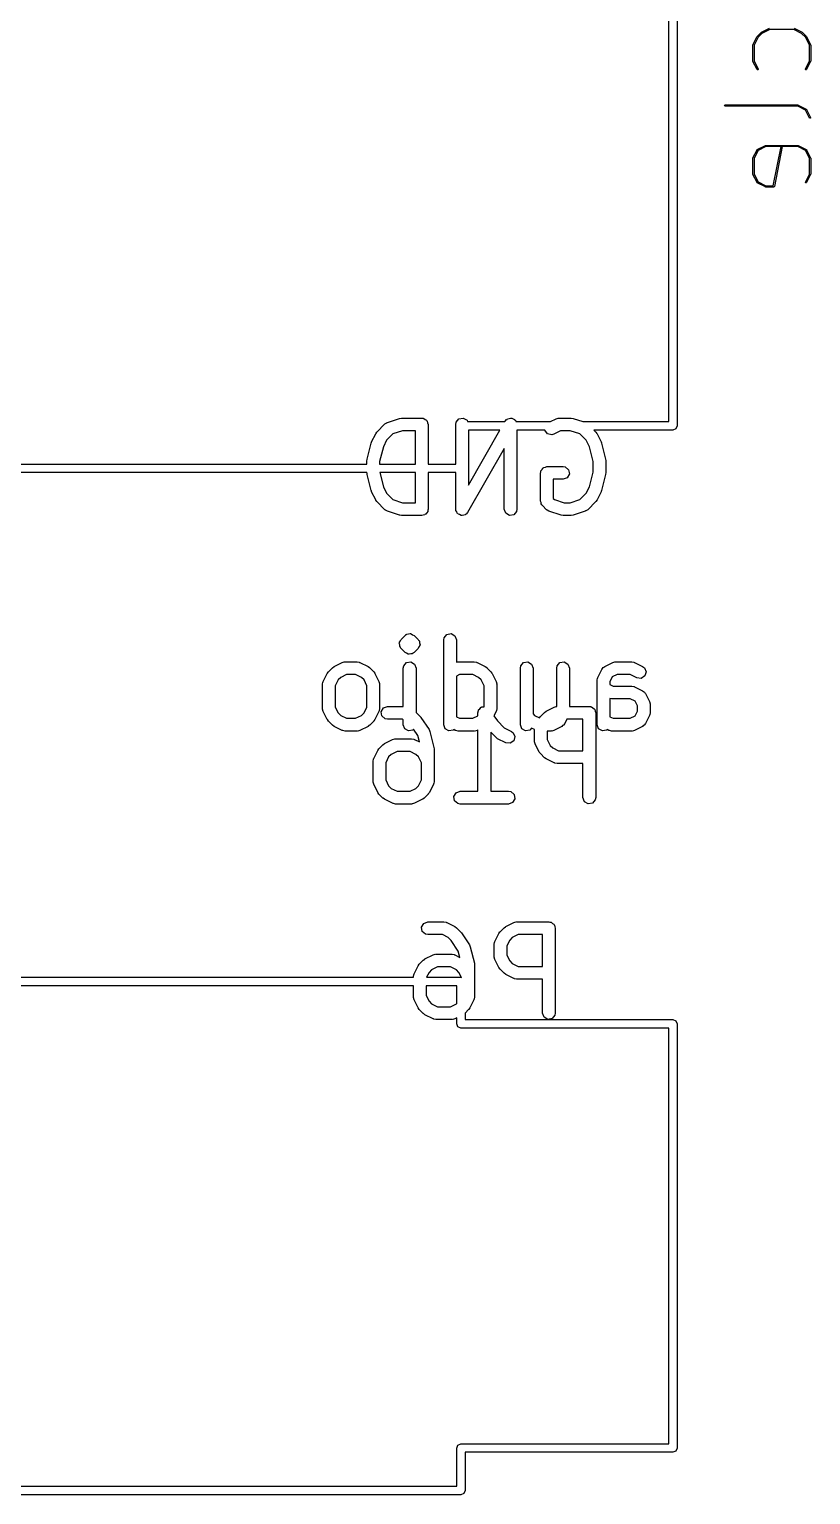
# Model space of a CAD drawing. Extents: x 0.04 to 2.09, y 0.3 to 3.78.
# Drawn here: x 1.717 to 2.08, y 0.64 to 1.32 of the extents above; entities that cross this region are included whole.
import ezdxf

# ---------------------------------------------------------------- set-up
doc = ezdxf.new("R2010")
doc.units = 0
doc.header["$MEASUREMENT"] = 0
doc.layers.add('BLACK', color=7, linetype='CONTINUOUS')

msp = doc.modelspace()

# ---------------------------------------------------------------- linework, layer by layer
at = {"layer": 'BLACK', "linetype": 'CONTINUOUS'}
for p, q in [((2.01378, 1.1378), (2.01378, 1.33071)), ((2.01772, 1.33268), (2.01772, 1.13583)), ((2.0568, 1.31849), (2.06054, 1.32036)), ((2.06075, 1.3198), (2.0571, 1.31798)), ((2.07186, 1.3198), (2.06075, 1.3198)), ((2.0755, 1.31798), (2.07186, 1.3198)), ((2.07206, 1.32036), (2.07581, 1.31849)), ((2.05288, 1.3126), (2.05291, 1.31266)), ((2.05291, 1.31273), (2.05479, 1.31648)), ((2.05291, 1.31266), (2.05291, 1.31273)), ((2.0553, 1.31617), (2.05347, 1.31253)), ((2.05479, 1.31648), (2.05483, 1.31651)), ((2.05483, 1.31651), (2.05484, 1.31656)), ((2.05484, 1.31656), (2.05672, 1.31843)), ((2.0571, 1.31798), (2.0553, 1.31617)), ((2.05672, 1.31843), (2.05676, 1.31845)), ((2.05676, 1.31845), (2.0568, 1.31849)), ((2.07731, 1.31617), (2.0755, 1.31798)), ((2.07581, 1.31849), (2.07584, 1.31845)), ((2.07584, 1.31845), (2.07588, 1.31843)), ((2.07588, 1.31843), (2.07776, 1.31656)), ((2.07913, 1.31253), (2.07731, 1.31617)), ((2.07776, 1.31656), (2.07778, 1.31651)), ((2.07778, 1.31651), (2.07781, 1.31648)), ((2.07781, 1.31648), (2.07969, 1.31273)), ((2.07969, 1.31273), (2.07969, 1.31266)), ((2.07969, 1.31266), (2.07972, 1.3126)), ((2.05288, 1.3051), (2.05288, 1.3126)), ((2.05347, 1.31253), (2.05347, 1.30517)), ((2.07913, 1.30517), (2.07913, 1.31253)), ((2.07972, 1.3126), (2.07972, 1.3051)), ((2.05291, 1.30504), (2.05288, 1.3051)), ((2.05291, 1.30497), (2.05291, 1.30504)), ((2.05479, 1.30122), (2.05291, 1.30497)), ((2.05347, 1.30517), (2.05532, 1.30148)), ((2.05496, 1.30107), (2.05479, 1.30122)), ((2.05518, 1.30109), (2.05496, 1.30107)), ((2.05533, 1.30126), (2.05518, 1.30109)), ((2.05532, 1.30148), (2.05533, 1.30126)), ((2.07727, 1.30126), (2.07729, 1.30148)), ((2.07742, 1.30109), (2.07727, 1.30126)), ((2.07729, 1.30148), (2.07913, 1.30517)), ((2.07764, 1.30107), (2.07742, 1.30109)), ((2.07781, 1.30122), (2.07764, 1.30107)), ((2.07969, 1.30497), (2.07781, 1.30122)), ((2.07972, 1.3051), (2.07969, 1.30504)), ((2.07969, 1.30504), (2.07969, 1.30497)), ((2.03976, 1.28448), (2.03985, 1.28469)), ((2.03985, 1.28427), (2.03976, 1.28448)), ((2.03985, 1.28469), (2.04005, 1.28477)), ((2.04005, 1.28418), (2.03985, 1.28427)), ((2.04005, 1.28477), (2.0738, 1.28477)), ((2.07373, 1.28418), (2.04005, 1.28418)), ((2.07733, 1.28238), (2.07373, 1.28418)), ((2.0738, 1.28477), (2.07386, 1.28475)), ((2.07386, 1.28475), (2.07393, 1.28474)), ((2.07393, 1.28474), (2.07768, 1.28287)), ((2.07916, 1.27872), (2.07733, 1.28238)), ((2.07768, 1.28287), (2.07774, 1.2828)), ((2.07774, 1.2828), (2.07781, 1.28273)), ((2.07781, 1.28273), (2.07969, 1.27898)), ((2.07933, 1.27857), (2.07916, 1.27872)), ((2.0797, 1.27876), (2.07956, 1.27859)), ((2.07969, 1.27898), (2.0797, 1.27876)), ((2.07956, 1.27859), (2.07933, 1.27857)), ((2.05492, 1.26412), (2.05867, 1.26599)), ((2.05887, 1.26543), (2.05527, 1.26363)), ((2.05867, 1.26599), (2.05874, 1.266)), ((2.05874, 1.266), (2.0588, 1.26602)), ((2.0588, 1.26602), (2.0738, 1.26602)), ((2.06594, 1.26543), (2.05887, 1.26543)), ((2.06231, 1.24728), (2.06594, 1.26543)), ((2.06654, 1.26543), (2.06284, 1.24692)), ((2.07373, 1.26543), (2.06654, 1.26543)), ((2.07733, 1.26363), (2.07373, 1.26543)), ((2.0738, 1.26602), (2.07386, 1.266)), ((2.07386, 1.266), (2.07393, 1.26599)), ((2.07393, 1.26599), (2.07768, 1.26412)), ((2.05288, 1.26011), (2.05291, 1.26017)), ((2.05288, 1.25261), (2.05288, 1.26011)), ((2.05291, 1.26024), (2.05479, 1.26399)), ((2.05291, 1.26017), (2.05291, 1.26024)), ((2.05527, 1.26363), (2.05347, 1.26004)), ((2.05347, 1.26004), (2.05347, 1.25268)), ((2.05479, 1.26399), (2.05486, 1.26405)), ((2.05486, 1.26405), (2.05492, 1.26412)), ((2.07913, 1.26004), (2.07733, 1.26363)), ((2.07768, 1.26412), (2.07774, 1.26405)), ((2.07774, 1.26405), (2.07781, 1.26399)), ((2.07781, 1.26399), (2.07969, 1.26024)), ((2.07913, 1.25268), (2.07913, 1.26004)), ((2.07969, 1.26024), (2.07969, 1.26017)), ((2.07969, 1.26017), (2.07972, 1.26011)), ((2.07972, 1.26011), (2.07972, 1.25261)), ((2.05291, 1.25254), (2.05288, 1.25261)), ((2.05291, 1.25247), (2.05291, 1.25254)), ((2.05479, 1.24872), (2.05291, 1.25247)), ((2.05347, 1.25268), (2.05527, 1.24908)), ((2.07729, 1.24899), (2.07913, 1.25268)), ((2.07969, 1.25247), (2.07781, 1.24872)), ((2.07972, 1.25261), (2.07969, 1.25254)), ((2.07969, 1.25254), (2.07969, 1.25247)), ((2.05486, 1.24866), (2.05479, 1.24872)), ((2.05492, 1.24859), (2.05486, 1.24866)), ((2.05867, 1.24672), (2.05492, 1.24859)), ((2.05527, 1.24908), (2.05887, 1.24728)), ((2.05874, 1.24671), (2.05867, 1.24672)), ((2.0588, 1.24669), (2.05874, 1.24671)), ((2.06255, 1.24669), (2.0588, 1.24669)), ((2.05887, 1.24728), (2.06231, 1.24728)), ((2.06263, 1.24672), (2.06255, 1.24669)), ((2.06272, 1.24674), (2.06263, 1.24672)), ((2.06273, 1.24676), (2.06272, 1.24674)), ((2.06276, 1.24677), (2.06273, 1.24676)), ((2.06279, 1.24685), (2.06276, 1.24677)), ((2.06284, 1.24692), (2.06279, 1.24685)), ((2.07727, 1.24876), (2.07729, 1.24899)), ((2.07742, 1.24859), (2.07727, 1.24876)), ((2.07764, 1.24858), (2.07742, 1.24859)), ((2.07781, 1.24872), (2.07764, 1.24858)), ((1.8783, 1.13298), (1.88205, 1.13673)), ((1.88205, 1.13673), (1.88289, 1.13731)), ((1.88289, 1.13731), (1.88307, 1.13733)), ((1.88307, 1.13733), (1.88321, 1.13744)), ((1.88321, 1.13744), (1.88883, 1.13931)), ((1.88883, 1.13931), (1.8897, 1.13944)), ((1.8897, 1.13944), (1.88976, 1.13947)), ((1.88976, 1.13947), (1.89914, 1.13947)), ((1.89914, 1.13947), (1.89952, 1.1394)), ((1.89952, 1.1394), (1.89965, 1.13942)), ((1.89965, 1.13942), (1.89976, 1.13935)), ((1.89976, 1.13935), (1.90015, 1.13929)), ((1.90015, 1.13929), (1.90074, 1.13879)), ((1.90074, 1.13879), (1.9014, 1.13841)), ((1.9014, 1.13841), (1.90149, 1.13816)), ((1.90149, 1.13816), (1.90169, 1.13799)), ((1.90169, 1.13799), (1.90183, 1.13723)), ((1.90183, 1.13723), (1.90209, 1.13651)), ((1.90209, 1.13651), (1.90209, 1.11811)), ((1.91493, 1.13651), (1.91511, 1.13752)), ((1.91493, 1.11811), (1.91493, 1.13651)), ((1.91511, 1.13752), (1.91641, 1.13907)), ((1.91641, 1.13907), (1.9184, 1.13942)), ((1.9184, 1.13942), (1.92015, 1.13841)), ((1.92015, 1.13841), (1.92037, 1.1378)), ((1.92037, 1.1378), (1.93771, 1.1378)), ((1.93771, 1.1378), (1.93782, 1.13798)), ((1.93782, 1.13798), (1.93847, 1.13877)), ((1.93847, 1.13877), (1.93873, 1.13886)), ((1.93873, 1.13886), (1.93891, 1.13907)), ((1.93891, 1.13907), (1.93966, 1.1392)), ((1.93966, 1.1392), (1.94037, 1.13947)), ((1.94037, 1.13947), (1.94063, 1.13937)), ((1.94063, 1.13937), (1.9409, 1.13942)), ((1.9409, 1.13942), (1.94155, 1.13904)), ((1.94155, 1.13904), (1.94227, 1.13878)), ((1.94227, 1.13878), (1.94241, 1.13855)), ((1.94241, 1.13855), (1.94264, 1.13841)), ((1.94264, 1.13841), (1.94287, 1.1378)), ((1.94287, 1.1378), (1.95884, 1.1378)), ((1.95884, 1.1378), (1.96156, 1.13915)), ((1.96156, 1.13915), (1.96254, 1.13945)), ((1.96254, 1.13945), (1.96271, 1.1394)), ((1.96271, 1.1394), (1.96288, 1.13947)), ((1.96288, 1.13947), (1.9685, 1.13947)), ((1.9685, 1.13947), (1.96937, 1.13931)), ((1.96937, 1.13931), (1.96944, 1.13931)), ((1.96944, 1.13931), (1.97399, 1.1378)), ((1.97399, 1.1378), (2.01378, 1.1378)), ((2.01772, 1.13583), (2.01714, 1.13443)), ((1.87587, 1.12846), (1.87775, 1.13221)), ((1.87775, 1.13221), (1.87827, 1.13292)), ((1.87827, 1.13292), (1.8783, 1.13298)), ((1.88282, 1.12914), (1.8813, 1.12611)), ((1.88573, 1.13206), (1.88282, 1.12914)), ((1.89024, 1.13356), (1.88573, 1.13206)), ((1.89618, 1.13356), (1.89024, 1.13356)), ((1.89618, 1.11811), (1.89618, 1.13356)), ((1.92084, 1.13386), (1.92084, 1.10826)), ((1.92084, 1.10826), (1.93546, 1.13386)), ((1.93546, 1.13386), (1.92084, 1.13386)), ((1.9563, 1.13386), (1.94334, 1.13386)), ((1.94334, 1.13386), (1.94334, 1.09714)), ((1.9563, 1.1338), (1.9563, 1.13386)), ((1.9575, 1.13217), (1.9563, 1.1338)), ((1.95947, 1.1317), (1.9575, 1.13217)), ((1.96045, 1.132), (1.95947, 1.1317)), ((1.96358, 1.13356), (1.96045, 1.132)), ((1.96802, 1.13356), (1.96358, 1.13356)), ((1.97253, 1.13206), (1.96802, 1.13356)), ((1.97545, 1.12914), (1.97253, 1.13206)), ((1.97697, 1.12611), (1.97545, 1.12914)), ((2.01575, 1.13386), (1.97908, 1.13386)), ((1.97908, 1.13386), (1.97997, 1.13298)), ((1.97997, 1.13298), (1.98047, 1.13225)), ((1.98047, 1.13225), (1.98052, 1.13221)), ((1.98052, 1.13221), (1.98239, 1.12846)), ((2.01714, 1.13443), (2.01575, 1.13386)), ((1.87378, 1.12036), (1.87565, 1.12785)), ((1.87565, 1.12785), (1.87586, 1.12832)), ((1.87586, 1.12832), (1.87587, 1.12846)), ((1.8813, 1.12611), (1.87959, 1.11928)), ((1.93743, 1.12539), (1.92045, 1.09568)), ((1.93743, 1.09714), (1.93743, 1.12539)), ((1.97867, 1.11928), (1.97697, 1.12611)), ((1.98239, 1.12846), (1.98254, 1.12797)), ((1.98254, 1.12797), (1.98262, 1.12785)), ((1.98262, 1.12785), (1.98449, 1.12036)), ((1.70842, 1.11811), (1.87369, 1.11811)), ((1.87369, 1.11964), (1.87379, 1.12022)), ((1.87369, 1.11811), (1.87369, 1.11964)), ((1.87379, 1.12022), (1.87378, 1.12036)), ((1.87959, 1.11928), (1.87959, 1.11811)), ((1.87959, 1.11811), (1.89618, 1.11811)), ((1.90209, 1.11811), (1.91493, 1.11811)), ((1.95448, 1.11503), (1.95497, 1.11561)), ((1.95497, 1.11561), (1.95536, 1.11628)), ((1.95536, 1.11628), (1.95561, 1.11637)), ((1.95561, 1.11637), (1.95578, 1.11657)), ((1.95578, 1.11657), (1.95653, 1.11671)), ((1.95653, 1.11671), (1.95726, 1.11697)), ((1.95726, 1.11697), (1.96475, 1.11697)), ((1.96475, 1.11697), (1.96576, 1.11679)), ((1.96576, 1.11679), (1.96731, 1.11549)), ((1.96731, 1.11549), (1.96766, 1.1135)), ((1.97867, 1.11438), (1.97867, 1.11928)), ((1.98449, 1.12036), (1.98453, 1.11977)), ((1.98453, 1.11977), (1.98458, 1.11964)), ((1.98458, 1.11964), (1.98458, 1.11402)), ((1.87369, 1.11417), (1.69751, 1.11417)), ((1.87369, 1.11402), (1.87369, 1.11417)), ((1.87373, 1.11389), (1.87369, 1.11402)), ((1.87378, 1.1133), (1.87373, 1.11389)), ((1.87565, 1.1058), (1.87378, 1.1133)), ((1.87964, 1.11417), (1.8813, 1.10755)), ((1.89618, 1.11417), (1.87964, 1.11417)), ((1.89618, 1.1001), (1.89618, 1.11417)), ((1.91493, 1.11417), (1.90209, 1.11417)), ((1.90209, 1.11417), (1.90209, 1.09714)), ((1.91493, 1.09714), (1.91493, 1.11417)), ((1.9543, 1.11402), (1.95437, 1.1144)), ((1.9543, 1.10089), (1.9543, 1.11402)), ((1.95435, 1.11453), (1.95441, 1.11464)), ((1.95437, 1.1144), (1.95435, 1.11453)), ((1.95441, 1.11464), (1.95448, 1.11503)), ((1.96475, 1.11106), (1.96021, 1.11106)), ((1.96021, 1.11106), (1.96021, 1.10212)), ((1.96665, 1.11175), (1.96475, 1.11106)), ((1.96766, 1.1135), (1.96665, 1.11175)), ((1.97697, 1.10755), (1.97867, 1.11438)), ((1.98449, 1.1133), (1.98262, 1.1058)), ((1.98458, 1.11402), (1.98448, 1.11343)), ((1.98448, 1.11343), (1.98449, 1.1133)), ((1.87573, 1.10568), (1.87565, 1.1058)), ((1.87587, 1.1052), (1.87573, 1.10568)), ((1.87775, 1.10145), (1.87587, 1.1052)), ((1.8813, 1.10755), (1.88282, 1.10452)), ((1.88282, 1.10452), (1.88573, 1.1016)), ((1.96021, 1.10212), (1.96073, 1.1016)), ((1.97253, 1.1016), (1.97545, 1.10452)), ((1.97545, 1.10452), (1.97697, 1.10755)), ((1.98239, 1.1052), (1.98052, 1.10145)), ((1.98241, 1.10533), (1.98239, 1.1052)), ((1.98262, 1.1058), (1.98241, 1.10533)), ((1.8778, 1.1014), (1.87775, 1.10145)), ((1.8783, 1.10068), (1.8778, 1.1014)), ((1.88205, 1.09693), (1.8783, 1.10068)), ((1.88221, 1.09685), (1.88205, 1.09693)), ((1.8823, 1.0967), (1.88221, 1.09685)), ((1.88321, 1.09622), (1.8823, 1.0967)), ((1.88883, 1.09434), (1.88321, 1.09622)), ((1.88573, 1.1016), (1.89024, 1.1001)), ((1.89024, 1.1001), (1.89618, 1.1001)), ((1.90142, 1.09554), (1.90104, 1.09488)), ((1.90191, 1.09613), (1.90142, 1.09554)), ((1.90198, 1.09652), (1.90191, 1.09613)), ((1.90205, 1.09663), (1.90198, 1.09652)), ((1.90209, 1.09714), (1.90202, 1.09676)), ((1.90202, 1.09676), (1.90205, 1.09663)), ((1.91503, 1.09689), (1.91493, 1.09714)), ((1.91498, 1.09662), (1.91503, 1.09689)), ((1.91536, 1.09596), (1.91498, 1.09662)), ((1.91562, 1.09524), (1.91536, 1.09596)), ((1.91586, 1.09511), (1.91562, 1.09524)), ((1.916, 1.09487), (1.91586, 1.09511)), ((1.92045, 1.09568), (1.91979, 1.09489)), ((1.93812, 1.09524), (1.93743, 1.09714)), ((1.93987, 1.09423), (1.93812, 1.09524)), ((1.94316, 1.09613), (1.94186, 1.09459)), ((1.94334, 1.09714), (1.94316, 1.09613)), ((1.95452, 1.10029), (1.9543, 1.10089)), ((1.95458, 1.09964), (1.95452, 1.10029)), ((1.95495, 1.09912), (1.95458, 1.09964)), ((1.95499, 1.09899), (1.95495, 1.09912)), ((1.95506, 1.09895), (1.95499, 1.09899)), ((1.95517, 1.0988), (1.95506, 1.09895)), ((1.95704, 1.09693), (1.95517, 1.0988)), ((1.9572, 1.09685), (1.95704, 1.09693)), ((1.95729, 1.0967), (1.9572, 1.09685)), ((1.9582, 1.09622), (1.95729, 1.0967)), ((1.96382, 1.09434), (1.9582, 1.09622)), ((1.96073, 1.1016), (1.96523, 1.1001)), ((1.96523, 1.1001), (1.96802, 1.1001)), ((1.96802, 1.1001), (1.97253, 1.1016)), ((1.97506, 1.09622), (1.96944, 1.09434)), ((1.9752, 1.09633), (1.97506, 1.09622)), ((1.97538, 1.09634), (1.9752, 1.09633)), ((1.97622, 1.09693), (1.97538, 1.09634)), ((1.97997, 1.10068), (1.97622, 1.09693)), ((1.97999, 1.10074), (1.97997, 1.10068)), ((1.98052, 1.10145), (1.97999, 1.10074)), ((1.88889, 1.09434), (1.88883, 1.09434)), ((1.88976, 1.09419), (1.88889, 1.09434)), ((1.89914, 1.09419), (1.88976, 1.09419)), ((1.89986, 1.09445), (1.89914, 1.09419)), ((1.90061, 1.09459), (1.89986, 1.09445)), ((1.90079, 1.09479), (1.90061, 1.09459)), ((1.90104, 1.09488), (1.90079, 1.09479)), ((1.91671, 1.09462), (1.916, 1.09487)), ((1.91737, 1.09423), (1.91671, 1.09462)), ((1.91764, 1.09428), (1.91737, 1.09423)), ((1.9179, 1.09419), (1.91764, 1.09428)), ((1.91861, 1.09445), (1.9179, 1.09419)), ((1.91936, 1.09459), (1.91861, 1.09445)), ((1.91954, 1.09479), (1.91936, 1.09459)), ((1.91979, 1.09489), (1.91954, 1.09479)), ((1.94186, 1.09459), (1.93987, 1.09423)), ((1.96388, 1.09434), (1.96382, 1.09434)), ((1.96475, 1.09419), (1.96388, 1.09434)), ((1.9685, 1.09419), (1.96475, 1.09419)), ((1.96856, 1.09421), (1.9685, 1.09419)), ((1.96944, 1.09434), (1.96856, 1.09421)), ((1.8887, 1.0349), (1.88881, 1.03514)), ((1.8889, 1.03415), (1.8887, 1.0349)), ((1.88879, 1.0354), (1.88923, 1.03603)), ((1.88881, 1.03514), (1.88879, 1.0354)), ((1.88896, 1.03339), (1.8889, 1.03415)), ((1.88923, 1.03603), (1.88955, 1.03673)), ((1.88955, 1.03673), (1.89143, 1.0386)), ((1.89143, 1.0386), (1.89174, 1.03882)), ((1.89174, 1.03882), (1.89182, 1.03893)), ((1.89182, 1.03893), (1.89195, 1.03897)), ((1.89195, 1.03897), (1.89204, 1.03907)), ((1.89195, 1.03897), (1.89195, 1.03897)), ((1.89204, 1.03907), (1.89212, 1.03908)), ((1.89212, 1.03908), (1.89227, 1.03919)), ((1.89227, 1.03919), (1.89303, 1.03926)), ((1.89303, 1.03926), (1.89377, 1.03945)), ((1.89377, 1.03945), (1.89389, 1.0394)), ((1.89389, 1.0394), (1.89403, 1.03942)), ((1.89403, 1.03942), (1.89414, 1.03935)), ((1.89414, 1.03935), (1.89428, 1.03936)), ((1.89428, 1.03936), (1.89491, 1.03892)), ((1.89491, 1.03892), (1.8956, 1.0386)), ((1.8956, 1.0386), (1.89748, 1.03673)), ((1.89748, 1.03673), (1.8977, 1.03641)), ((1.8977, 1.03641), (1.89781, 1.03633)), ((1.89824, 1.03387), (1.8978, 1.03325)), ((1.89781, 1.03633), (1.89784, 1.0362)), ((1.89784, 1.0362), (1.89806, 1.03589)), ((1.89806, 1.03589), (1.89813, 1.03512)), ((1.89813, 1.03512), (1.89833, 1.03438)), ((1.89833, 1.03438), (1.89822, 1.03414)), ((1.89822, 1.03414), (1.89824, 1.03387)), ((1.90931, 1.03651), (1.90949, 1.03752)), ((1.90931, 0.997143), (1.90931, 1.03651)), ((1.90949, 1.03752), (1.91078, 1.03907)), ((1.91078, 1.03907), (1.91277, 1.03942)), ((1.91277, 1.03942), (1.91452, 1.03841)), ((1.91452, 1.03841), (1.91521, 1.03651)), ((1.91521, 1.03651), (1.91521, 1.02619)), ((1.88919, 1.03307), (1.88896, 1.03339)), ((1.88922, 1.03294), (1.88919, 1.03307)), ((1.88933, 1.03287), (1.88922, 1.03294)), ((1.88955, 1.03255), (1.88933, 1.03287)), ((1.89143, 1.03068), (1.88955, 1.03255)), ((1.89212, 1.03035), (1.89143, 1.03068)), ((1.89275, 1.02991), (1.89212, 1.03035)), ((1.89288, 1.02992), (1.89275, 1.02991)), ((1.893, 1.02986), (1.89288, 1.02992)), ((1.89313, 1.02988), (1.893, 1.02986)), ((1.89326, 1.02982), (1.89313, 1.02988)), ((1.894, 1.03002), (1.89326, 1.02982)), ((1.89476, 1.03009), (1.894, 1.03002)), ((1.89491, 1.03019), (1.89476, 1.03009)), ((1.89499, 1.03021), (1.89491, 1.03019)), ((1.89507, 1.03031), (1.89499, 1.03021)), ((1.89508, 1.03031), (1.89507, 1.03031)), ((1.89521, 1.03034), (1.89508, 1.03031)), ((1.89528, 1.03045), (1.89521, 1.03034)), ((1.8956, 1.03068), (1.89528, 1.03045)), ((1.89748, 1.03255), (1.8956, 1.03068)), ((1.8978, 1.03325), (1.89748, 1.03255)), ((1.85338, 1.01721), (1.85525, 1.02096)), ((1.85525, 1.02096), (1.85578, 1.02167)), ((1.85578, 1.02167), (1.8558, 1.02173)), ((1.8558, 1.02173), (1.85768, 1.0236)), ((1.85768, 1.0236), (1.8584, 1.02411)), ((1.8584, 1.02411), (1.85845, 1.02416)), ((1.85845, 1.02416), (1.8622, 1.02603)), ((1.86421, 1.02044), (1.86152, 1.01909)), ((1.8622, 1.02603), (1.86318, 1.02632)), ((1.86318, 1.02632), (1.86335, 1.02628)), ((1.86335, 1.02628), (1.86352, 1.02634)), ((1.86352, 1.02634), (1.86914, 1.02634)), ((1.86844, 1.02044), (1.86421, 1.02044)), ((1.87114, 1.01909), (1.86844, 1.02044)), ((1.86914, 1.02634), (1.87015, 1.02616)), ((1.87015, 1.02616), (1.87029, 1.02605)), ((1.87029, 1.02605), (1.87046, 1.02603)), ((1.87046, 1.02603), (1.87421, 1.02416)), ((1.87421, 1.02416), (1.87492, 1.02363)), ((1.87492, 1.02363), (1.87498, 1.0236)), ((1.87498, 1.0236), (1.87685, 1.02173)), ((1.87685, 1.02173), (1.87736, 1.021)), ((1.87736, 1.021), (1.87741, 1.02096)), ((1.87741, 1.02096), (1.87928, 1.01721)), ((1.89056, 1.02339), (1.89074, 1.0244)), ((1.89056, 1.00561), (1.89056, 1.02339)), ((1.89074, 1.0244), (1.89204, 1.02595)), ((1.89204, 1.02595), (1.89403, 1.0263)), ((1.89403, 1.0263), (1.89578, 1.02529)), ((1.89578, 1.02529), (1.89647, 1.02339)), ((1.89647, 1.02339), (1.89647, 1.00291)), ((1.91521, 1.02619), (1.91567, 1.02632)), ((1.91671, 1.02044), (1.91521, 1.01969)), ((1.91567, 1.02632), (1.91584, 1.02628)), ((1.91584, 1.02628), (1.91601, 1.02634)), ((1.91601, 1.02634), (1.92351, 1.02634)), ((1.92281, 1.02044), (1.91671, 1.02044)), ((1.92551, 1.01909), (1.92281, 1.02044)), ((1.92351, 1.02634), (1.92452, 1.02616)), ((1.92452, 1.02616), (1.92465, 1.02605)), ((1.92465, 1.02605), (1.92483, 1.02603)), ((1.92483, 1.02603), (1.92858, 1.02416)), ((1.92858, 1.02416), (1.92929, 1.02363)), ((1.92929, 1.02363), (1.92935, 1.0236)), ((1.92935, 1.0236), (1.93122, 1.02173)), ((1.93122, 1.02173), (1.93173, 1.021)), ((1.93173, 1.021), (1.93177, 1.02096)), ((1.93177, 1.02096), (1.93365, 1.01721)), ((1.94493, 1.02339), (1.94511, 1.0244)), ((1.94493, 0.997143), (1.94493, 1.02339)), ((1.94511, 1.0244), (1.94641, 1.02595)), ((1.94641, 1.02595), (1.94839, 1.0263)), ((1.94839, 1.0263), (1.95014, 1.02529)), ((1.95014, 1.02529), (1.95083, 1.02339)), ((1.95083, 1.02339), (1.95083, 1.00212)), ((1.9618, 1.02339), (1.96198, 1.0244)), ((1.9618, 1.00556), (1.9618, 1.02339)), ((1.96198, 1.0244), (1.96328, 1.02595)), ((1.96328, 1.02595), (1.96527, 1.0263)), ((1.96527, 1.0263), (1.96702, 1.02529)), ((1.96702, 1.02529), (1.96771, 1.02339)), ((1.96771, 1.02339), (1.96771, 1.00561)), ((1.98086, 1.01909), (1.98274, 1.02283)), ((1.98274, 1.02283), (1.98335, 1.02366)), ((1.98335, 1.02366), (1.98375, 1.02383)), ((1.98375, 1.02383), (1.98406, 1.02416)), ((1.98406, 1.02416), (1.98781, 1.02603)), ((1.98982, 1.02044), (1.98758, 1.01931)), ((1.98781, 1.02603), (1.98879, 1.02632)), ((1.98879, 1.02632), (1.98896, 1.02628)), ((1.98896, 1.02628), (1.98913, 1.02634)), ((1.98913, 1.02634), (1.99663, 1.02634)), ((1.99593, 1.02044), (1.98982, 1.02044)), ((1.99905, 1.01887), (1.99593, 1.02044)), ((1.99663, 1.02634), (1.99764, 1.02616)), ((1.99764, 1.02616), (1.99777, 1.02605)), ((1.99777, 1.02605), (1.99795, 1.02603)), ((1.99795, 1.02603), (2.0017, 1.02416)), ((2.0017, 1.02416), (2.00252, 1.02354)), ((2.00252, 1.02354), (2.00332, 1.02169)), ((2.00332, 1.02169), (2.00275, 1.01976)), ((1.85307, 1.01589), (1.85324, 1.0169)), ((1.85307, 1.00464), (1.85307, 1.01589)), ((1.85324, 1.0169), (1.85336, 1.01704)), ((1.85336, 1.01704), (1.85338, 1.01721)), ((1.86032, 1.01789), (1.85897, 1.01519)), ((1.85897, 1.01519), (1.85897, 1.00534)), ((1.86152, 1.01909), (1.86032, 1.01789)), ((1.87234, 1.01789), (1.87114, 1.01909)), ((1.87369, 1.01519), (1.87234, 1.01789)), ((1.87369, 1.00534), (1.87369, 1.01519)), ((1.87928, 1.01721), (1.87957, 1.01623)), ((1.87957, 1.01623), (1.87953, 1.01606)), ((1.87953, 1.01606), (1.87959, 1.01589)), ((1.87959, 1.01589), (1.87959, 1.00464)), ((1.91521, 1.01969), (1.91521, 1.00084)), ((1.92671, 1.01789), (1.92551, 1.01909)), ((1.92806, 1.01519), (1.92671, 1.01789)), ((1.92806, 1.00545), (1.92806, 1.01519)), ((1.93365, 1.01721), (1.93394, 1.01623)), ((1.93394, 1.01623), (1.9339, 1.01606)), ((1.9339, 1.01606), (1.93396, 1.01589)), ((1.93396, 1.01589), (1.93396, 1.00464)), ((1.98055, 1.01776), (1.98073, 1.01877)), ((1.98055, 0.997143), (1.98055, 1.01776)), ((1.98073, 1.01877), (1.98084, 1.01891)), ((1.98084, 1.01891), (1.98086, 1.01909)), ((1.98758, 1.01931), (1.98645, 1.01707)), ((1.98645, 1.01707), (1.98645, 1.01584)), ((1.98645, 1.01584), (1.98795, 1.01509)), ((1.98795, 1.01509), (1.99663, 1.01509)), ((1.99663, 1.01509), (1.99764, 1.01492)), ((1.99764, 1.01492), (1.99777, 1.0148)), ((1.99777, 1.0148), (1.99795, 1.01478)), ((1.99795, 1.01478), (2.0017, 1.01291)), ((2.00106, 1.01864), (1.99905, 1.01887)), ((2.00275, 1.01976), (2.00106, 1.01864)), ((1.98725, 1.00919), (1.98645, 1.00933)), ((1.98645, 1.00933), (1.98645, 1.00084)), ((1.99593, 1.00919), (1.98725, 1.00919)), ((1.99817, 1.00806), (1.99593, 1.00919)), ((1.9993, 1.00582), (1.99817, 1.00806)), ((2.0017, 1.01291), (2.00252, 1.0123)), ((2.00252, 1.0123), (2.00269, 1.01189)), ((2.00269, 1.01189), (2.00302, 1.01159)), ((2.00302, 1.01159), (2.00489, 1.00784)), ((2.00489, 1.00784), (2.00518, 1.00685)), ((2.00518, 1.00685), (2.00514, 1.00668)), ((2.00514, 1.00668), (2.0052, 1.00652)), ((1.85313, 1.00448), (1.85307, 1.00464)), ((1.85308, 1.0043), (1.85313, 1.00448)), ((1.85338, 1.00332), (1.85308, 1.0043)), ((1.85525, 0.999572), (1.85338, 1.00332)), ((1.85897, 1.00534), (1.86032, 1.00264)), ((1.86032, 1.00264), (1.86152, 1.00144)), ((1.86152, 1.00144), (1.86421, 1.0001)), ((1.86421, 1.0001), (1.86844, 1.0001)), ((1.86844, 1.0001), (1.87114, 1.00144)), ((1.87114, 1.00144), (1.87234, 1.00264)), ((1.87234, 1.00264), (1.87369, 1.00534)), ((1.87928, 1.00332), (1.87741, 0.999572)), ((1.8793, 1.0035), (1.87928, 1.00332)), ((1.87942, 1.00363), (1.8793, 1.0035)), ((1.87959, 1.00464), (1.87942, 1.00363)), ((1.88029, 1.00317), (1.8813, 1.00492)), ((1.88064, 1.00118), (1.88029, 1.00317)), ((1.88219, 0.99988), (1.88064, 1.00118)), ((1.8813, 1.00492), (1.8832, 1.00561)), ((1.8832, 0.999702), (1.88219, 0.99988)), ((1.8832, 1.00561), (1.89056, 1.00561)), ((1.89647, 1.00291), (1.89648, 1.00289)), ((1.89648, 1.00289), (1.89654, 1.00287)), ((1.89654, 1.00287), (1.89841, 1.00099)), ((1.89841, 1.00099), (1.89867, 1.00062)), ((1.89867, 1.00062), (1.89878, 1.00054)), ((1.89878, 1.00054), (1.90253, 0.994918)), ((1.91521, 1.00084), (1.91671, 1.0001)), ((1.91671, 1.0001), (1.92281, 1.0001)), ((1.92281, 1.0001), (1.92524, 1.00131)), ((1.92524, 1.00265), (1.92542, 1.00366)), ((1.92524, 1.00131), (1.92524, 1.00265)), ((1.92542, 1.00366), (1.92553, 1.00379)), ((1.92553, 1.00379), (1.92555, 1.00396)), ((1.92555, 1.00396), (1.92617, 1.00456)), ((1.92617, 1.00456), (1.92672, 1.00521)), ((1.92672, 1.00521), (1.92689, 1.00524)), ((1.92689, 1.00524), (1.92701, 1.00536)), ((1.92701, 1.00536), (1.92787, 1.00541)), ((1.92787, 1.00541), (1.92806, 1.00545)), ((1.93365, 1.00332), (1.93264, 1.00131)), ((1.93264, 1.00131), (1.93424, 0.998911)), ((1.93367, 1.0035), (1.93365, 1.00332)), ((1.93378, 1.00363), (1.93367, 1.0035)), ((1.93396, 1.00464), (1.93378, 1.00363)), ((1.95083, 1.00212), (1.95151, 1.00144)), ((1.95151, 1.00144), (1.95375, 1.00032)), ((1.95375, 1.00032), (1.9542, 1.00093)), ((1.9542, 1.00093), (1.95423, 1.00099)), ((1.95423, 1.00099), (1.9561, 1.00287)), ((1.9561, 1.00287), (1.95683, 1.00337)), ((1.95683, 1.00337), (1.95687, 1.00342)), ((1.95687, 1.00342), (1.96062, 1.0053)), ((1.96062, 1.0053), (1.9616, 1.00559)), ((1.9616, 1.00559), (1.96178, 1.00555)), ((1.96178, 1.00555), (1.9618, 1.00556)), ((1.96771, 1.00561), (1.97694, 1.00561)), ((1.97694, 1.00561), (1.97732, 1.00554)), ((1.97732, 1.00554), (1.97745, 1.00556)), ((1.97745, 1.00556), (1.97757, 1.0055)), ((1.97757, 1.0055), (1.97795, 1.00543)), ((1.97795, 1.00543), (1.97854, 1.00494)), ((1.97854, 1.00494), (1.9792, 1.00455)), ((1.9792, 1.00455), (1.97929, 1.0043)), ((1.97929, 1.0043), (1.9795, 1.00413)), ((1.9795, 1.00413), (1.97963, 1.00338)), ((1.97963, 1.00338), (1.97989, 1.00265)), ((1.97989, 1.00265), (1.97989, 0.963284)), ((1.98645, 1.00084), (1.98795, 1.0001)), ((1.98795, 1.0001), (1.99593, 1.0001)), ((1.99593, 1.0001), (1.99817, 1.00122)), ((1.99817, 1.00122), (1.9993, 1.00346)), ((1.9993, 1.00346), (1.9993, 1.00582)), ((2.00489, 1.00145), (2.00302, 0.997697)), ((2.00491, 1.00162), (2.00489, 1.00145)), ((2.00502, 1.00176), (2.00491, 1.00162)), ((2.0052, 1.00277), (2.00502, 1.00176)), ((2.0052, 1.00652), (2.0052, 1.00277)), ((1.8553, 0.999527), (1.85525, 0.999572)), ((1.8558, 0.998804), (1.8553, 0.999527)), ((1.85768, 0.996929), (1.8558, 0.998804)), ((1.85774, 0.996902), (1.85768, 0.996929)), ((1.85845, 0.996376), (1.85774, 0.996902)), ((1.8622, 0.994501), (1.85845, 0.996376)), ((1.86237, 0.994481), (1.8622, 0.994501)), ((1.86251, 0.994368), (1.86237, 0.994481)), ((1.86352, 0.99419), (1.86251, 0.994368)), ((1.86914, 0.99419), (1.86352, 0.99419)), ((1.86931, 0.99425), (1.86914, 0.99419)), ((1.86948, 0.994209), (1.86931, 0.99425)), ((1.87046, 0.994501), (1.86948, 0.994209)), ((1.87421, 0.996376), (1.87046, 0.994501)), ((1.87426, 0.996423), (1.87421, 0.996376)), ((1.87498, 0.996929), (1.87426, 0.996423)), ((1.87685, 0.998804), (1.87498, 0.996929)), ((1.87688, 0.998862), (1.87685, 0.998804)), ((1.87741, 0.999572), (1.87688, 0.998862)), ((1.89, 0.999702), (1.8832, 0.999702)), ((1.89056, 0.999423), (1.89, 0.999702)), ((1.89056, 0.997143), (1.89056, 0.999423)), ((1.89125, 0.995245), (1.89056, 0.997143)), ((1.893, 0.994235), (1.89125, 0.995245)), ((1.89499, 0.994585), (1.893, 0.994235)), ((1.89536, 0.995028), (1.89499, 0.994585)), ((1.89733, 0.992068), (1.89536, 0.995028)), ((1.90253, 0.994918), (1.90293, 0.994011)), ((1.90293, 0.994011), (1.90294, 0.993997)), ((1.90294, 0.993997), (1.90481, 0.986498)), ((1.91, 0.995245), (1.90931, 0.997143)), ((1.91175, 0.994235), (1.91, 0.995245)), ((1.91374, 0.994585), (1.91175, 0.994235)), ((1.91397, 0.994862), (1.91374, 0.994585)), ((1.91469, 0.994501), (1.91397, 0.994862)), ((1.91487, 0.994481), (1.91469, 0.994501)), ((1.915, 0.994368), (1.91487, 0.994481)), ((1.91601, 0.99419), (1.915, 0.994368)), ((1.92351, 0.99419), (1.91601, 0.99419)), ((1.92368, 0.99425), (1.92351, 0.99419)), ((1.92385, 0.994209), (1.92368, 0.99425)), ((1.92483, 0.994501), (1.92385, 0.994209)), ((1.92524, 0.994708), (1.92483, 0.994501)), ((1.92524, 0.966237), (1.92524, 0.994708)), ((1.93361, 0.991193), (1.93115, 0.993651)), ((1.93115, 0.993651), (1.93115, 0.966237)), ((1.93424, 0.998911), (1.93744, 0.995707)), ((1.93744, 0.995707), (1.94077, 0.994047)), ((1.94077, 0.994047), (1.94159, 0.993436)), ((1.94159, 0.993436), (1.94239, 0.991583)), ((1.94562, 0.995245), (1.94493, 0.997143)), ((1.94737, 0.994235), (1.94562, 0.995245)), ((1.94936, 0.994585), (1.94737, 0.994235)), ((1.95014, 0.995522), (1.94936, 0.994585)), ((1.95149, 0.994849), (1.95014, 0.995522)), ((1.95149, 0.989531), (1.95149, 0.994849)), ((1.95913, 0.99419), (1.9574, 0.99419)), ((1.9574, 0.99419), (1.9574, 0.990228)), ((1.9593, 0.99425), (1.95913, 0.99419)), ((1.95947, 0.994209), (1.9593, 0.99425)), ((1.96045, 0.994501), (1.95947, 0.994209)), ((1.9642, 0.996376), (1.96045, 0.994501)), ((1.9645, 0.996697), (1.9642, 0.996376)), ((1.96491, 0.996873), (1.9645, 0.996697)), ((1.96552, 0.997697), (1.96491, 0.996873)), ((1.96652, 0.999702), (1.96552, 0.997697)), ((1.97399, 0.999702), (1.96652, 0.999702)), ((1.97399, 0.984985), (1.97399, 0.999702)), ((1.98124, 0.995245), (1.98055, 0.997143)), ((1.98299, 0.994235), (1.98124, 0.995245)), ((1.98498, 0.994585), (1.98299, 0.994235)), ((1.98521, 0.994862), (1.98498, 0.994585)), ((1.98593, 0.994501), (1.98521, 0.994862)), ((1.98611, 0.994481), (1.98593, 0.994501)), ((1.98624, 0.994368), (1.98611, 0.994481)), ((1.98725, 0.99419), (1.98624, 0.994368)), ((1.99663, 0.99419), (1.98725, 0.99419)), ((1.99679, 0.99425), (1.99663, 0.99419)), ((1.99696, 0.994209), (1.99679, 0.99425)), ((1.99795, 0.994501), (1.99696, 0.994209)), ((2.0017, 0.996376), (1.99795, 0.994501)), ((2.002, 0.996697), (2.0017, 0.996376)), ((2.00241, 0.996873), (2.002, 0.996697)), ((2.00302, 0.997697), (2.00241, 0.996873)), ((1.87924, 0.985995), (1.88111, 0.987869)), ((1.88111, 0.987869), (1.88184, 0.988376)), ((1.88184, 0.988376), (1.88188, 0.988422)), ((1.88188, 0.988422), (1.88563, 0.990297)), ((1.88563, 0.990297), (1.88661, 0.99059)), ((1.88661, 0.99059), (1.88679, 0.990549)), ((1.88679, 0.990549), (1.88695, 0.990609)), ((1.88695, 0.990609), (1.89445, 0.990609)), ((1.89445, 0.990609), (1.89546, 0.990431)), ((1.89546, 0.990431), (1.8956, 0.990317)), ((1.8956, 0.990317), (1.89577, 0.990297)), ((1.89577, 0.990297), (1.89806, 0.989151)), ((1.89806, 0.989151), (1.89733, 0.992068)), ((1.90481, 0.986498), (1.90486, 0.98591)), ((1.93367, 0.991165), (1.93361, 0.991193)), ((1.93437, 0.990639), (1.93367, 0.991165)), ((1.93812, 0.988765), (1.93437, 0.990639)), ((1.94013, 0.988534), (1.93812, 0.988765)), ((1.94182, 0.989647), (1.94013, 0.988534)), ((1.94239, 0.991583), (1.94182, 0.989647)), ((1.95155, 0.989365), (1.95149, 0.989531)), ((1.95151, 0.989193), (1.95155, 0.989365)), ((1.9518, 0.98821), (1.95151, 0.989193)), ((1.95368, 0.984461), (1.9518, 0.98821)), ((1.9574, 0.990228), (1.95874, 0.987531)), ((1.95874, 0.987531), (1.95994, 0.986333)), ((1.95994, 0.986333), (1.96264, 0.984985)), ((1.8765, 0.980157), (1.87668, 0.981167)), ((1.8765, 0.970783), (1.8765, 0.980157)), ((1.87668, 0.981167), (1.87679, 0.981302)), ((1.87679, 0.981302), (1.87681, 0.981478)), ((1.87681, 0.981478), (1.87869, 0.985227)), ((1.87869, 0.985227), (1.87921, 0.985936)), ((1.87921, 0.985936), (1.87924, 0.985995)), ((1.88375, 0.982158), (1.88241, 0.97946)), ((1.88241, 0.97946), (1.88241, 0.97148)), ((1.88495, 0.983355), (1.88375, 0.982158)), ((1.88765, 0.984703), (1.88495, 0.983355)), ((1.89375, 0.984703), (1.88765, 0.984703)), ((1.89645, 0.983355), (1.89375, 0.984703)), ((1.89765, 0.982158), (1.89645, 0.983355)), ((1.899, 0.97946), (1.89765, 0.982158)), ((1.899, 0.97148), (1.899, 0.97946)), ((1.90486, 0.98591), (1.9049, 0.985781)), ((1.9049, 0.985781), (1.9049, 0.970783)), ((1.95372, 0.984417), (1.95368, 0.984461)), ((1.95423, 0.983694), (1.95372, 0.984417)), ((1.9561, 0.981819), (1.95423, 0.983694)), ((1.95616, 0.981792), (1.9561, 0.981819)), ((1.95687, 0.981266), (1.95616, 0.981792)), ((1.96062, 0.979391), (1.95687, 0.981266)), ((1.9608, 0.979371), (1.96062, 0.979391)), ((1.96264, 0.984985), (1.97399, 0.984985)), ((1.96093, 0.979257), (1.9608, 0.979371)), ((1.96194, 0.979079), (1.96093, 0.979257)), ((1.97399, 0.979079), (1.96194, 0.979079)), ((1.97399, 0.963284), (1.97399, 0.979079)), ((1.87656, 0.970617), (1.8765, 0.970783)), ((1.87652, 0.970446), (1.87656, 0.970617)), ((1.87681, 0.969463), (1.87652, 0.970446)), ((1.87869, 0.965713), (1.87681, 0.969463)), ((1.88241, 0.97148), (1.88375, 0.968783)), ((1.88375, 0.968783), (1.88495, 0.967586)), ((1.88495, 0.967586), (1.88765, 0.966237)), ((1.88765, 0.966237), (1.89375, 0.966237)), ((1.89375, 0.966237), (1.89645, 0.967586)), ((1.89645, 0.967586), (1.89765, 0.968783)), ((1.89765, 0.968783), (1.899, 0.97148)), ((1.90459, 0.969463), (1.90272, 0.965713)), ((1.90461, 0.969638), (1.90459, 0.969463)), ((1.90472, 0.969773), (1.90461, 0.969638)), ((1.9049, 0.970783), (1.90472, 0.969773)), ((1.91505, 0.965546), (1.91695, 0.966237)), ((1.91695, 0.966237), (1.92524, 0.966237)), ((1.93115, 0.966237), (1.93945, 0.966237)), ((1.93945, 0.966237), (1.94045, 0.966059)), ((1.94045, 0.966059), (1.942, 0.964761)), ((1.87873, 0.965669), (1.87869, 0.965713)), ((1.87924, 0.964946), (1.87873, 0.965669)), ((1.88111, 0.963071), (1.87924, 0.964946)), ((1.88117, 0.963044), (1.88111, 0.963071)), ((1.88188, 0.962518), (1.88117, 0.963044)), ((1.88563, 0.960643), (1.88188, 0.962518)), ((1.88581, 0.960623), (1.88563, 0.960643)), ((1.88594, 0.96051), (1.88581, 0.960623)), ((1.88695, 0.960331), (1.88594, 0.96051)), ((1.89445, 0.960331), (1.88695, 0.960331)), ((1.89462, 0.960392), (1.89445, 0.960331)), ((1.89479, 0.960351), (1.89462, 0.960392)), ((1.89577, 0.960643), (1.89479, 0.960351)), ((1.89952, 0.962518), (1.89577, 0.960643)), ((1.89957, 0.962565), (1.89952, 0.962518)), ((1.90029, 0.963071), (1.89957, 0.962565)), ((1.90216, 0.964946), (1.90029, 0.963071)), ((1.90219, 0.965004), (1.90216, 0.964946)), ((1.90272, 0.965713), (1.90219, 0.965004)), ((1.91404, 0.963797), (1.91505, 0.965546)), ((1.91439, 0.961808), (1.91404, 0.963797)), ((1.91594, 0.96051), (1.91439, 0.961808)), ((1.91695, 0.960331), (1.91594, 0.96051)), ((1.93945, 0.960331), (1.91695, 0.960331)), ((1.94134, 0.961022), (1.93945, 0.960331)), ((1.94235, 0.962771), (1.94134, 0.961022)), ((1.942, 0.964761), (1.94235, 0.962771)), ((1.97468, 0.961386), (1.97399, 0.963284)), ((1.97643, 0.960376), (1.97468, 0.961386)), ((1.97842, 0.960727), (1.97643, 0.960376)), ((1.97972, 0.962274), (1.97842, 0.960727)), ((1.97989, 0.963284), (1.97972, 0.962274)), ((1.89904, 0.903167), (1.90005, 0.904916)), ((1.90005, 0.904916), (1.90195, 0.905607)), ((1.90195, 0.905607), (1.90945, 0.905607)), ((1.90945, 0.905607), (1.91046, 0.905429)), ((1.91046, 0.905429), (1.91059, 0.905316)), ((1.91059, 0.905316), (1.91077, 0.905295)), ((1.91077, 0.905295), (1.91452, 0.903421)), ((1.93812, 0.903421), (1.94187, 0.905295)), ((1.94187, 0.905295), (1.94286, 0.905588)), ((1.94286, 0.905588), (1.94303, 0.905547)), ((1.94303, 0.905547), (1.94319, 0.905607)), ((1.94319, 0.905607), (1.95819, 0.905607)), ((1.95819, 0.905607), (1.95858, 0.905539)), ((1.95858, 0.905539), (1.95871, 0.905562)), ((1.95871, 0.905562), (1.95882, 0.905497)), ((1.95882, 0.905497), (1.9592, 0.905429)), ((1.9592, 0.905429), (1.95979, 0.904936)), ((1.95979, 0.904936), (1.96045, 0.904552)), ((1.89939, 0.901178), (1.89904, 0.903167)), ((1.90094, 0.89988), (1.89939, 0.901178)), ((1.90195, 0.899702), (1.90094, 0.89988)), ((1.90875, 0.899702), (1.90195, 0.899702)), ((1.91145, 0.898353), (1.90875, 0.899702)), ((1.91278, 0.897024), (1.91145, 0.898353)), ((1.91452, 0.903421), (1.91523, 0.902895)), ((1.91523, 0.902895), (1.91529, 0.902867)), ((1.91529, 0.902867), (1.91716, 0.900993)), ((1.91716, 0.900993), (1.91742, 0.900624)), ((1.91742, 0.900624), (1.91753, 0.900543)), ((1.91753, 0.900543), (1.92128, 0.894918)), ((1.93305, 0.896476), (1.93493, 0.900225)), ((1.93493, 0.900225), (1.93546, 0.900934)), ((1.93546, 0.900934), (1.93548, 0.900993)), ((1.93548, 0.900993), (1.93736, 0.902867)), ((1.93736, 0.902867), (1.93808, 0.903374)), ((1.93808, 0.903374), (1.93812, 0.903421)), ((1.94119, 0.898353), (1.94, 0.897156)), ((1.94389, 0.899702), (1.94119, 0.898353)), ((1.95524, 0.899702), (1.94389, 0.899702)), ((1.95524, 0.884985), (1.95524, 0.899702)), ((1.96045, 0.904552), (1.96055, 0.904302)), ((1.96055, 0.904302), (1.96075, 0.904131)), ((1.96075, 0.904131), (1.96088, 0.903375)), ((1.96088, 0.903375), (1.96115, 0.902654)), ((1.96115, 0.902654), (1.96115, 0.863284)), ((1.91608, 0.892068), (1.91278, 0.897024)), ((1.91681, 0.889151), (1.91608, 0.892068)), ((1.92128, 0.894918), (1.92168, 0.894011)), ((1.92168, 0.894011), (1.92169, 0.893997)), ((1.92169, 0.893997), (1.92356, 0.886498)), ((1.93274, 0.895155), (1.93292, 0.896165)), ((1.93274, 0.889531), (1.93274, 0.895155)), ((1.93292, 0.896165), (1.93303, 0.8963)), ((1.93303, 0.8963), (1.93305, 0.896476)), ((1.94, 0.897156), (1.93865, 0.894458)), ((1.93865, 0.894458), (1.93865, 0.890228)), ((1.89556, 0.881478), (1.89743, 0.885227)), ((1.89743, 0.885227), (1.89796, 0.885936)), ((1.89796, 0.885936), (1.89799, 0.885995)), ((1.89799, 0.885995), (1.89986, 0.887869)), ((1.89986, 0.887869), (1.90058, 0.888376)), ((1.90058, 0.888376), (1.90063, 0.888422)), ((1.90063, 0.888422), (1.90438, 0.890297)), ((1.9064, 0.884703), (1.9037, 0.883355)), ((1.90438, 0.890297), (1.90536, 0.89059)), ((1.90536, 0.89059), (1.90553, 0.890549)), ((1.90553, 0.890549), (1.9057, 0.890609)), ((1.9057, 0.890609), (1.9132, 0.890609)), ((1.9125, 0.884703), (1.9064, 0.884703)), ((1.9152, 0.883355), (1.9125, 0.884703)), ((1.9132, 0.890609), (1.91421, 0.890431)), ((1.91421, 0.890431), (1.91434, 0.890317)), ((1.91434, 0.890317), (1.91452, 0.890297)), ((1.91452, 0.890297), (1.91681, 0.889151)), ((1.92356, 0.886498), (1.9236, 0.88591)), ((1.9236, 0.88591), (1.92365, 0.885781)), ((1.92365, 0.885781), (1.92365, 0.870783)), ((1.9328, 0.889365), (1.93274, 0.889531)), ((1.93276, 0.889193), (1.9328, 0.889365)), ((1.93305, 0.88821), (1.93276, 0.889193)), ((1.93493, 0.884461), (1.93305, 0.88821)), ((1.93498, 0.884417), (1.93493, 0.884461)), ((1.93548, 0.883694), (1.93498, 0.884417)), ((1.93865, 0.890228), (1.94, 0.887531)), ((1.94, 0.887531), (1.94119, 0.886333)), ((1.94119, 0.886333), (1.94389, 0.884985)), ((1.94389, 0.884985), (1.95524, 0.884985)), ((1.35726, 0.879921), (1.89525, 0.879921)), ((1.89525, 0.880157), (1.89543, 0.881167)), ((1.89525, 0.879921), (1.89525, 0.880157)), ((1.89543, 0.881167), (1.89554, 0.881302)), ((1.89554, 0.881302), (1.89556, 0.881478)), ((1.9025, 0.882158), (1.90138, 0.879921)), ((1.90138, 0.879921), (1.91732, 0.879921)), ((1.9037, 0.883355), (1.9025, 0.882158)), ((1.9164, 0.882158), (1.9152, 0.883355)), ((1.91756, 0.879821), (1.9164, 0.882158)), ((1.91732, 0.879921), (1.91756, 0.879821)), ((1.93736, 0.881819), (1.93548, 0.883694)), ((1.93742, 0.881792), (1.93736, 0.881819)), ((1.93812, 0.881266), (1.93742, 0.881792)), ((1.94187, 0.879391), (1.93812, 0.881266)), ((1.94205, 0.879371), (1.94187, 0.879391)), ((1.94218, 0.879257), (1.94205, 0.879371)), ((1.94319, 0.879079), (1.94218, 0.879257)), ((1.95524, 0.879079), (1.94319, 0.879079)), ((1.95524, 0.863284), (1.95524, 0.879079)), ((1.89525, 0.875984), (1.35726, 0.875984)), ((1.89525, 0.870783), (1.89525, 0.875984)), ((1.89531, 0.870617), (1.89525, 0.870783)), ((1.89527, 0.870446), (1.89531, 0.870617)), ((1.90115, 0.875984), (1.90115, 0.87148)), ((1.91535, 0.875984), (1.90115, 0.875984)), ((1.90115, 0.87148), (1.9025, 0.868783)), ((1.91535, 0.867741), (1.91535, 0.875984)), ((1.92365, 0.870783), (1.92347, 0.869773)), ((1.89556, 0.869463), (1.89527, 0.870446)), ((1.89743, 0.865713), (1.89556, 0.869463)), ((1.89748, 0.865669), (1.89743, 0.865713)), ((1.89799, 0.864946), (1.89748, 0.865669)), ((1.89986, 0.863071), (1.89799, 0.864946)), ((1.9025, 0.868783), (1.9037, 0.867586)), ((1.9037, 0.867586), (1.9064, 0.866237)), ((1.9064, 0.866237), (1.9125, 0.866237)), ((1.9125, 0.866237), (1.9152, 0.867586)), ((1.9152, 0.867586), (1.91535, 0.867741)), ((1.92091, 0.864946), (1.91929, 0.863327)), ((1.92094, 0.865004), (1.92091, 0.864946)), ((1.92146, 0.865713), (1.92094, 0.865004)), ((1.92334, 0.869463), (1.92146, 0.865713)), ((1.92336, 0.869638), (1.92334, 0.869463)), ((1.92347, 0.869773), (1.92336, 0.869638)), ((1.89992, 0.863044), (1.89986, 0.863071)), ((1.90063, 0.862518), (1.89992, 0.863044)), ((1.90438, 0.860643), (1.90063, 0.862518)), ((1.90455, 0.860623), (1.90438, 0.860643)), ((1.90469, 0.86051), (1.90455, 0.860623)), ((1.9057, 0.860331), (1.90469, 0.86051)), ((1.9132, 0.860331), (1.9057, 0.860331)), ((1.91336, 0.860392), (1.9132, 0.860331)), ((1.91354, 0.860351), (1.91336, 0.860392)), ((1.91452, 0.860643), (1.91354, 0.860351)), ((1.91535, 0.861061), (1.91452, 0.860643)), ((1.91535, 0.858268), (1.91535, 0.861061)), ((1.91593, 0.856876), (1.91535, 0.858268)), ((1.91929, 0.863327), (1.91929, 0.860236)), ((1.91929, 0.860236), (2.01575, 0.860236)), ((1.95593, 0.861386), (1.95524, 0.863284)), ((1.95768, 0.860376), (1.95593, 0.861386)), ((1.95967, 0.860727), (1.95768, 0.860376)), ((1.96097, 0.862274), (1.95967, 0.860727)), ((1.96115, 0.863284), (1.96097, 0.862274)), ((2.01575, 0.860236), (2.01714, 0.85966)), ((2.01714, 0.85966), (2.01772, 0.858268)), ((2.01772, 0.858268), (2.01772, 0.661417)), ((1.91732, 0.856299), (1.91593, 0.856876)), ((2.01378, 0.856299), (1.91732, 0.856299)), ((2.01378, 0.663386), (2.01378, 0.856299)), ((1.91535, 0.661417), (1.91593, 0.662809)), ((1.91535, 0.643701), (1.91535, 0.661417)), ((1.91593, 0.662809), (1.91732, 0.663386)), ((1.91732, 0.663386), (2.01378, 0.663386)), ((2.01714, 0.660025), (2.01575, 0.659449)), ((2.01772, 0.661417), (2.01714, 0.660025)), ((2.01575, 0.659449), (1.91929, 0.659449)), ((1.91929, 0.659449), (1.91929, 0.641732)), ((1.91732, 0.639764), (1.34646, 0.639764)), ((1.34843, 0.643701), (1.91535, 0.643701)), ((1.91871, 0.64034), (1.91732, 0.639764)), ((1.91929, 0.641732), (1.91871, 0.64034))]:
    msp.add_line(p, q, dxfattribs=at)

doc.saveas('drawing.dxf')
